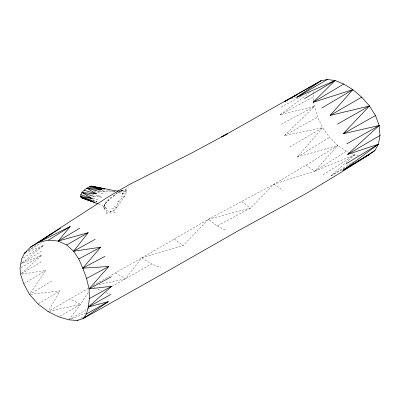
<?xml version="1.0" encoding="UTF-8"?>
<svg xmlns="http://www.w3.org/2000/svg" width="400" height="400" viewBox="0 0 400 400"><rect width="100%" height="100%" fill="white"/><g stroke="black" fill="none" stroke-linecap="round" stroke-linejoin="round"><path stroke-width="0.3" stroke-dasharray="2 1.5" d="M106.955 210.815L105.93 213.885L110.645 211.585L113.72 210.735L115.315 212.375L106.955 210.815L104.155 208.945L104.37 204.405C110.76 199.085 116.625 191.325 125.18 189.82L128.38 187.415M313.58 100.61L313.085 97.13L313.325 94.215M313.375 93.635L313.615 90.725M104.155 208.945L104.37 204.405L103.765 206.51L104.155 208.945L106.455 208.3L104.505 206.56M113.72 210.735L116.875 207.755L117.75 201.815L124.3 196.365L126.2 192.8L126.495 190.83L125.18 189.82M111.66 208.685L116.875 207.755L124.3 196.365L122.39 193.85L122.7 192.035L126.495 190.83L122.39 193.85L118.08 192.38M100.04 191.255L104.945 191.485L105.35 189.805M103.765 206.51L105.605 203.4L106.04 201.71M30.745 294.285L59.96 290.925L48.085 311.615L88 288.515M68.93 319.815L80.495 304.345L88.555 291.815M21.785 274.14L45.69 270.54L29.53 294.425L51.535 281.2M122.515 190.17L121.845 191.09L119.95 191.21L122.515 190.17L117.685 192.36M105.605 203.4L109.515 198.34L114.265 195.575L117.15 192.605L118.74 192.275M111.815 286.47L125.425 278.8L141.835 257.825L208.425 219.245L274.02 184.155L305.995 165.2L337.765 145.48L346.29 151.32L348.55 152.25M309.755 92.525L280.05 114.77L314.41 106.41L284.415 135.6L322.62 127.735L329.61 137.425L337.765 145.48L297.23 157.025L322.62 127.735L317.57 117.005L314.41 106.41L313.91 102.93M93.325 285.46L141.835 257.825L183.19 245.48L208.425 219.245L217.255 225.975L250.465 208.085L274.02 184.155L314.77 171.16L337.765 145.48M21.47 273.505L41.935 255.07L21.36 263.675M344.705 168.255L331.18 175.79L354.75 154.81L358.42 155.285M22.225 262.755L43.725 245.355L27.74 251.985M107.59 201.055L109.495 199.52M28.325 250.515L37.85 243.64M323.26 174.745L354.75 154.81L351.93 153.65M331.18 175.79L353.245 161.82M305.995 165.2L314.77 171.16L346.29 151.32M28.515 250.78L41.655 242.575M23.245 257.98L43.725 245.355M21.835 263.275L42.78 250.47M21.045 267.735L41.935 255.07M297.23 157.025L329.61 137.425M21.63 273.68L42.47 261.11M23.73 283.785L45.69 270.54M38.52 303.6L59.96 290.925M289.65 147.03L322.62 127.735M59.885 316.27L80.495 304.345L69.955 298.915M69.465 319.505L87.19 309.245M87.73 308.935L90.415 307.38M80.85 318.345L82.99 317.115M98.885 284.615L125.425 278.8L151.5 263.965L160.74 267.46M284.415 135.6L317.57 117.005M281.295 124.32L314.41 106.41M281.02 107.15L302.815 95.425M280.05 114.77L313.085 97.13M291.42 98.81L295.995 96.91M314.77 171.16L354.75 154.81M71.25 318.9L85.765 313.195M122.39 193.85L126.2 192.8M208.425 219.245L250.465 208.085L241.63 201.57M49.285 311.345L80.495 304.345M120.785 196.965L124.3 196.365M126.495 190.83L119.48 191.015M99.025 190.195L104.945 191.485L115.25 191.79M118.955 191.91L122.7 192.035M94.525 190.995L95.75 191.055M93.76 196.525L101.61 197.21L96.735 194.46M117.75 201.815L120.795 202.16M106.52 190.02L107.69 190.23M108.275 190.34L112.955 191.19M113.54 191.295L115.29 191.615M94.34 191.76L103.73 193.965M92.68 200.785L96.88 201.93L92.735 199.515M89.135 193.64L101.61 197.21M105.995 292.8L112.29 294.83M92.83 198.05L99.145 200.21M102.09 190.485L104.945 191.485M92.34 200.29L96.88 201.93M98.65 204.04L102.5 205.57L106.455 208.3M217.255 225.975L225.695 230.32M114.35 206.395L116.875 207.755M93.875 286.96L94.96 287.55M97.675 289.03L101.475 291.1M115.395 272.955L125.425 278.8M141.835 257.825L151.5 263.965M274.02 184.155L282.93 190.315M174 238.96L183.19 245.48M113.61 195.055L114.265 195.575M110.645 211.585L111.12 214.29"/><path stroke-width="0.6" d="M49.38 235.32L52.39 233.15L38.805 242.2L70.18 226.56L58.19 241.065L88.16 232.705L73.61 251.195L100.61 247.225L82.805 268.165L108.835 266.485L89.065 288.885L111.66 286.275L88.26 307.045L108.305 301.63L83.035 318.65L86.45 313.955L88.26 307.045L89.385 298.555L89.065 288.885L86.56 278.44L82.805 268.165L78.74 259.005L73.61 251.195L66.665 244.985L58.19 241.065L48.49 240.145L38.805 242.2L30.385 247.225L24.315 253.41L21.67 258.95L20 268.37L20.56 274.325L23.73 283.785L29.53 294.425L37.98 303.915L48.085 311.615L58.83 316.885L68.93 319.815L77.095 320.505L83.035 318.65L175.165 266.795L239.45 230.085L305.835 193.68L337.935 174.315L369.595 154.4L374.895 150.52L378.425 144.21L380 135.47L379.175 125.515L375.505 115.555L369.505 105.975L361.695 97.175L352.855 89.675L343.775 84.015L335.08 80.515L327.375 79.495L321.035 80.76L221.555 137.02L227.75 133.59L191.995 152.845L129.115 184.655L106.91 197.695L30.385 247.225M98.1 203.82L81.09 197.635L80.415 196.465C81.27 191.255 86.835 187.37 91.645 186.105L115.94 190.9L118.89 190.995M365.27 156.81L369.595 154.4L342.935 170.34L378.425 144.21L347.595 154.435L379.175 125.515L343.2 133.71L369.505 105.975L330.155 115.41L352.855 89.675L313.065 102.3L335.08 80.515L296.74 97.335L321.035 80.76L284.565 101.655L288.345 99.575M319.655 81.765L321.035 80.76M26.82 251.6L24.315 253.41L25.89 252.425M83.035 318.65L86.135 316.555M38.805 242.2L60.67 228.09M48.49 240.145L70.18 226.56M342.935 170.34L374.895 150.52M346.165 163.75L378.425 144.21M58.19 241.065L79.735 228.22M313.065 102.3L343.775 84.015M304.495 98.63L335.08 80.515M321.82 108.005L352.855 89.675M347.595 154.435L380 135.47M296.74 97.335L327.375 79.495M330.155 115.41L361.695 97.175M77.095 320.505L78.17 319.885M66.665 244.985L88.16 232.705M346.76 143.915L379.175 125.515M337.475 124.11L369.505 105.975M86.45 313.955L108.305 301.63M343.2 133.71L375.505 115.555M88.26 307.045L110.415 294.69M289.425 98.98L292.665 97.195M293.745 96.6L294.825 96.005M295.905 95.41L296.985 94.815M73.61 251.195L95.205 239.285M89.385 298.555L111.66 286.275M89.065 288.885L111.36 276.755M78.74 259.005L100.61 247.225M86.56 278.44L108.835 266.485M82.805 268.165L104.96 256.35M81.09 197.635L93.145 201.85L80.415 196.465L92.305 198.605L81.92 192.54L96.39 193.805L86.8 188.26L102.06 189.795L90.76 186.13L105.04 188.945L101.43 188.38M90.76 186.13L103.96 188.935M89.07 186.865L102.06 189.795M86.8 188.26L99.485 191.45M84.285 198.5L82.49 198.01L94.865 202.45M84.19 190.275L96.39 193.805M81.92 192.54L93.69 196.365M80.675 194.685L92.305 198.605M80.415 196.465L92.15 200.46"/></g></svg>
